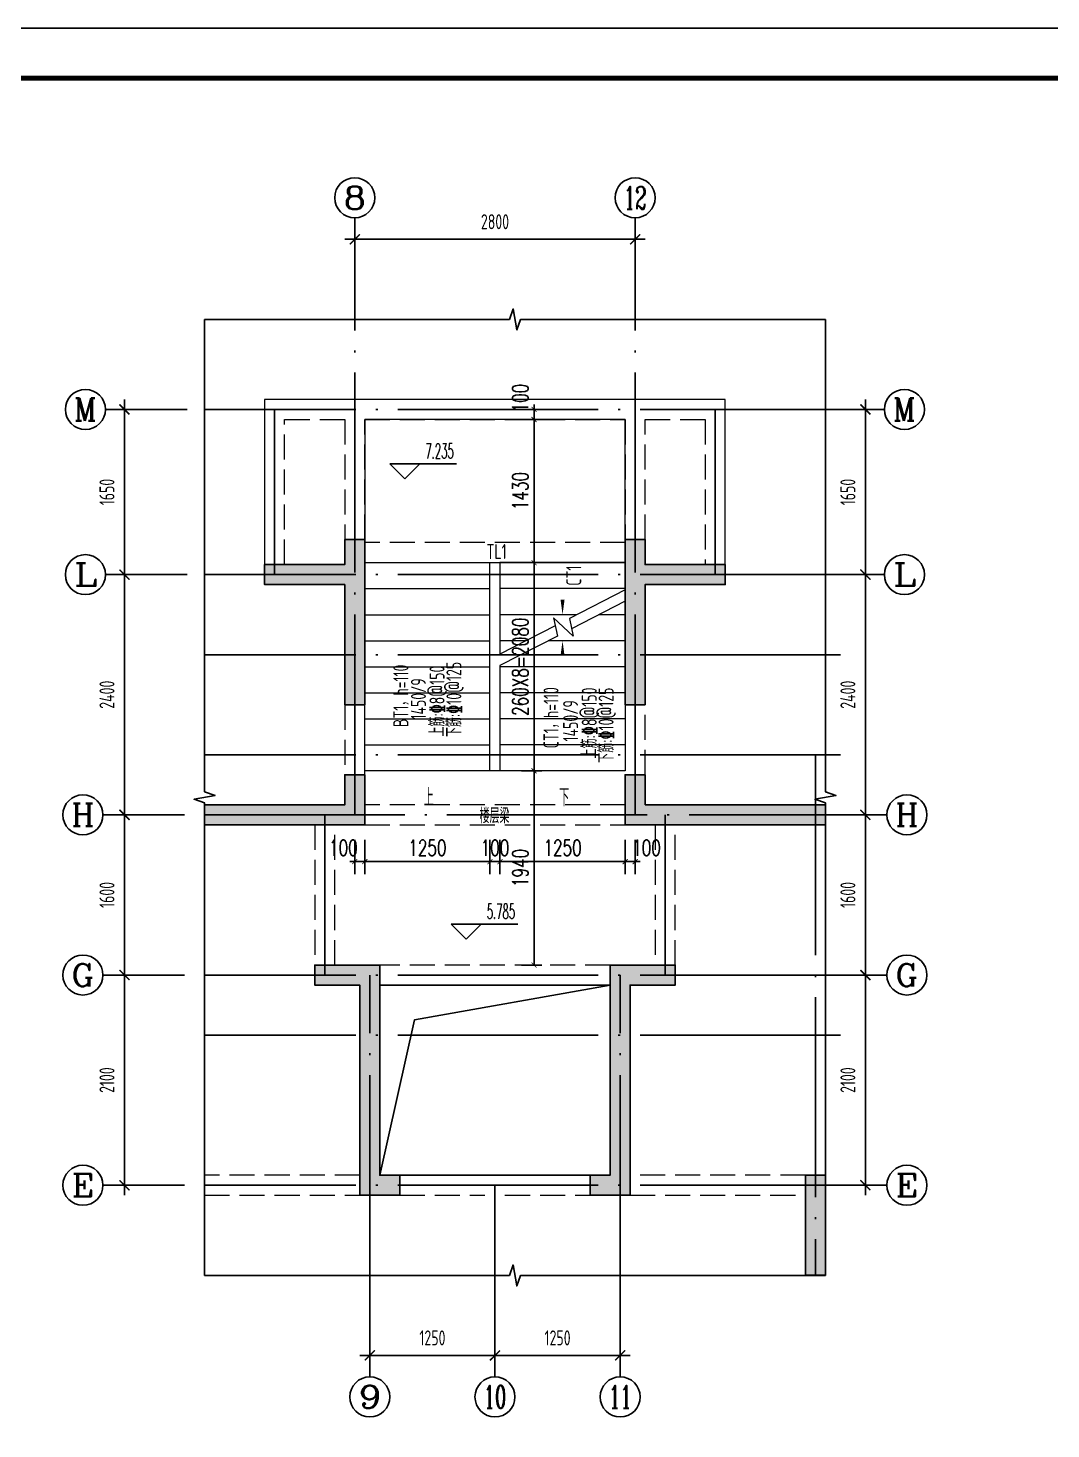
# Model space of a CAD drawing. Extents: x -461650 to 361314, y 245336 to 769729.
# Drawn here: x 234032 to 244247, y 719778 to 733773 of the extents above; entities that cross this region are included whole.
import ezdxf
from ezdxf.enums import TextEntityAlignment as Align

# ---------------------------------------------------------------- set-up
doc = ezdxf.new("R2010")
doc.units = 0
doc.header["$LTSCALE"] = 1000
doc.linetypes.add('DASH', pattern=[0.35, 0.25, -0.1])
doc.linetypes.add('DOTE', pattern=[2.42, 2, -0.2, 0.02, -0.2])
doc.layers.get('0').update_dxf_attribs({"linetype": 'CONTINUOUS'})
doc.layers.get('DEFPOINTS').update_dxf_attribs({"linetype": 'CONTINUOUS'})
for name, color, linetype in [('-TK', 7, 'CONTINUOUS'), ('A-AXIS_TEXT', 7, 'CONTINUOUS'), ('A-DOTE', 10, 'DOTE'), ('AXIS', 3, 'CONTINUOUS'), ('DIM_ELEV', 3, 'CONTINUOUS'), ('DIM_SYMB', 3, 'CONTINUOUS'), ('PUB_TEXT', 2, 'CONTINUOUS'), ('S-D洞口', 4, 'CONTINUOUS'), ('S-L主梁线', 4, 'DASH'), ('S-Q墙填充', 252, 'CONTINUOUS'), ('S-Q墙实线', 6, 'CONTINUOUS'), ('S-Y一般标注', 3, 'CONTINUOUS'), ('TEXT', 2, 'CONTINUOUS'), ('尺寸标注', 86, 'CONTINUOUS')]:
    doc.layers.add(name, color=color, linetype=linetype)
doc.layers.add('AXIS_TEXT', color=7, linetype='CONTINUOUS', lineweight=20)
doc.layers.add('STAIR', color=2, linetype='CONTINUOUS', lineweight=18)
doc.styles.add('_TCH_AXIS', font='COMPLEX', dxfattribs={"bigfont": 'GBCBIG'})
doc.styles.add('_TCH_DIM', font='SIMPLEX.shx', dxfattribs={"width": 0.7, "bigfont": 'GBCBIG.shx'})
doc.styles.add('_TCH_DIM_T3', font='SIMPLEX', dxfattribs={"width": 0.705882, "bigfont": 'GBCBIG'})
doc.styles.add('COMPLEX', font='COMPLEX')
doc.styles.add('TSSD_DIMENSION', font='Tssdeng.shx', dxfattribs={"width": 0.7, "bigfont": 'tssdchn.shx'})
doc.styles.add('TSSD_REIN', font='tssdeng.shx', dxfattribs={"width": 0.7, "height": 300, "bigfont": 'tssdchn.shx'})
doc.dimstyles.new('_TCH_ARCH&&50', dxfattribs={"dimtxt": 157.5, "dimasz": 50, "dimexe": 125, "dimexo": 150, "dimgap": 58.75, "dimtad": 1, "dimdec": 0, "dimzin": 0, "dimdsep": 46, "dimtxsty": '_TCH_DIM_T3', "dimblk": 'ARCHTICK', "dimcen": 0.09, "dimclrt": 7, "dimazin": 0, "dimtfac": 1, "dimtdec": 0, "dimtix": 1, "dimtmove": 2, "dimatfit": 3, "dimldrblk": 'ARCHTICK', "dimfxl": 0, "dimtolj": 1, "dimtzin": 0, "dimarcsym": 0})
doc.dimstyles.new('TSSD_100_100$0', dxfattribs={"dimtxt": 300, "dimasz": 80, "dimexe": 100, "dimexo": 250, "dimgap": 100, "dimtad": 1, "dimdec": 0, "dimzin": 0, "dimdsep": 46, "dimtxsty": 'TSSD_DIMENSION', "dimblk": 'ARCHTICK', "dimcen": 0, "dimdle": 100, "dimclrd": 3, "dimclre": 3, "dimclrt": 7, "dimadec": 0, "dimazin": 0, "dimtfac": 1, "dimtdec": 0, "dimtix": 1, "dimtmove": 2, "dimatfit": 3, "dimldrblk": 'ARCHTICK', "dimfxl": 0, "dimtolj": 1, "dimtzin": 0, "dimarcsym": 0})

# ---------------------------------------------------------------- blocks, each defined once
blk = doc.blocks.new('_ArchTick')
at = {"color": 0, "linetype": 'ByBlock', "const_width": 0.15}
blk.add_lwpolyline([(-0.5, -0.5), (0.5, 0.5)], dxfattribs=at)
blk = doc.blocks.new('*D1382')
at = {"layer": 'DEFPOINTS', "color": 0}
for p in [(239995, 725812), (240095, 725812), (240095, 725445)]:
    blk.add_point(p, dxfattribs=at)
at = {"layer": '尺寸标注', "color": 0, "lineweight": -2}
for p, q in [((239995, 725662), (239995, 725320)), ((240095, 725662), (240095, 725320)), ((239995, 725445), (239945, 725445)), ((239995, 725445), (240095, 725445)), ((240095, 725445), (240145, 725445))]:
    blk.add_line(p, q, dxfattribs=at)
at = {"layer": '尺寸标注', "color": 0, "lineweight": -2, "xscale": 50, "yscale": 50, "zscale": 50}
blk.add_blockref('_ArchTick', (239995, 725445), dxfattribs=at)
at = {"layer": '尺寸标注', "color": 0, "lineweight": -2, "xscale": 50, "yscale": 50, "zscale": 50, "rotation": 180}
blk.add_blockref('_ArchTick', (240095, 725445), dxfattribs=at)
at = {"layer": '尺寸标注', "color": 7, "insert": (240208, 725583), "char_height": 157.5, "attachment_point": 5, "style": '_TCH_DIM_T3'}
blk.add_mtext('\\A1;100', dxfattribs=at)
blk = doc.blocks.new('*D1383')
at = {"layer": 'DEFPOINTS', "color": 0}
for p in [(238745, 725812), (239995, 725812), (239995, 725445)]:
    blk.add_point(p, dxfattribs=at)
at = {"layer": '尺寸标注', "color": 0, "lineweight": -2}
for p, q in [((238745, 725662), (238745, 725320)), ((239995, 725662), (239995, 725320)), ((238745, 725445), (239995, 725445))]:
    blk.add_line(p, q, dxfattribs=at)
at = {"layer": '尺寸标注', "color": 0, "lineweight": -2, "xscale": 50, "yscale": 50, "zscale": 50, "rotation": 180}
blk.add_blockref('_ArchTick', (238745, 725445), dxfattribs=at)
at = {"layer": '尺寸标注', "color": 0, "lineweight": -2, "xscale": 50, "yscale": 50, "zscale": 50}
blk.add_blockref('_ArchTick', (239995, 725445), dxfattribs=at)
at = {"layer": '尺寸标注', "color": 7, "insert": (239370, 725583), "char_height": 157.5, "attachment_point": 5, "style": '_TCH_DIM_T3'}
blk.add_mtext('\\A1;1250', dxfattribs=at)
blk = doc.blocks.new('*D1384')
at = {"layer": 'DEFPOINTS', "color": 0}
for p in [(238645, 725812), (238745, 725812), (238745, 725445)]:
    blk.add_point(p, dxfattribs=at)
at = {"layer": '尺寸标注', "color": 0, "lineweight": -2}
for p, q in [((238645, 725662), (238645, 725320)), ((238745, 725662), (238745, 725320)), ((238645, 725445), (238595, 725445)), ((238645, 725445), (238745, 725445)), ((238745, 725445), (238795, 725445))]:
    blk.add_line(p, q, dxfattribs=at)
at = {"layer": '尺寸标注', "color": 0, "lineweight": -2, "xscale": 50, "yscale": 50, "zscale": 50}
blk.add_blockref('_ArchTick', (238645, 725445), dxfattribs=at)
at = {"layer": '尺寸标注', "color": 0, "lineweight": -2, "xscale": 50, "yscale": 50, "zscale": 50, "rotation": 180}
blk.add_blockref('_ArchTick', (238745, 725445), dxfattribs=at)
at = {"layer": '尺寸标注', "color": 7, "insert": (238695, 725583), "char_height": 157.5, "attachment_point": 5, "style": '_TCH_DIM_T3'}
blk.add_mtext('\\A1;100', dxfattribs=at)
blk = doc.blocks.new('*D1385')
at = {"layer": 'DEFPOINTS', "color": 0}
for p in [(237395, 725812), (238645, 725812), (238645, 725445)]:
    blk.add_point(p, dxfattribs=at)
at = {"layer": '尺寸标注', "color": 0, "lineweight": -2}
for p, q in [((237395, 725662), (237395, 725320)), ((238645, 725662), (238645, 725320)), ((237395, 725445), (238645, 725445))]:
    blk.add_line(p, q, dxfattribs=at)
at = {"layer": '尺寸标注', "color": 0, "lineweight": -2, "xscale": 50, "yscale": 50, "zscale": 50, "rotation": 180}
blk.add_blockref('_ArchTick', (237395, 725445), dxfattribs=at)
at = {"layer": '尺寸标注', "color": 0, "lineweight": -2, "xscale": 50, "yscale": 50, "zscale": 50}
blk.add_blockref('_ArchTick', (238645, 725445), dxfattribs=at)
at = {"layer": '尺寸标注', "color": 7, "insert": (238020, 725583), "char_height": 157.5, "attachment_point": 5, "style": '_TCH_DIM_T3'}
blk.add_mtext('\\A1;1250', dxfattribs=at)
blk = doc.blocks.new('*D1386')
at = {"layer": 'DEFPOINTS', "color": 0}
for p in [(237295, 725812), (237395, 725812), (237395, 725445)]:
    blk.add_point(p, dxfattribs=at)
at = {"layer": '尺寸标注', "color": 0, "lineweight": -2}
for p, q in [((237295, 725662), (237295, 725320)), ((237395, 725662), (237395, 725320)), ((237295, 725445), (237245, 725445)), ((237295, 725445), (237395, 725445)), ((237395, 725445), (237445, 725445))]:
    blk.add_line(p, q, dxfattribs=at)
at = {"layer": '尺寸标注', "color": 0, "lineweight": -2, "xscale": 50, "yscale": 50, "zscale": 50}
blk.add_blockref('_ArchTick', (237295, 725445), dxfattribs=at)
at = {"layer": '尺寸标注', "color": 0, "lineweight": -2, "xscale": 50, "yscale": 50, "zscale": 50, "rotation": 180}
blk.add_blockref('_ArchTick', (237395, 725445), dxfattribs=at)
at = {"layer": '尺寸标注', "color": 7, "insert": (237181, 725583), "char_height": 157.5, "attachment_point": 5, "style": '_TCH_DIM_T3'}
blk.add_mtext('\\A1;100', dxfattribs=at)
blk = doc.blocks.new('*D1387')
at = {"layer": 'DEFPOINTS', "color": 0}
for p in [(239085, 729962), (239314, 729962), (239314, 729862)]:
    blk.add_point(p, dxfattribs=at)
at = {"layer": '尺寸标注', "color": 0, "lineweight": -2}
for p, q in [((239085, 729962), (239085, 730012)), ((239164, 729962), (238960, 729962)), ((239164, 729862), (238960, 729862)), ((239085, 729862), (239085, 729962)), ((239085, 729862), (239085, 729812))]:
    blk.add_line(p, q, dxfattribs=at)
at = {"layer": '尺寸标注', "color": 0, "lineweight": -2, "xscale": 50, "yscale": 50, "zscale": 50}
for p, rotation in [((239085, 729962), 270), ((239085, 729862), 90)]:
    blk.add_blockref('_ArchTick', p, dxfattribs=dict(at, rotation=rotation))
at = {"layer": '尺寸标注', "color": 7, "insert": (238948, 730076), "char_height": 157.5, "attachment_point": 5, "rotation": 90, "style": '_TCH_DIM_T3'}
blk.add_mtext('\\A1;100', dxfattribs=at)
blk = doc.blocks.new('*D1388')
at = {"layer": 'DEFPOINTS', "color": 0}
for p in [(239085, 729862), (239314, 729862), (239314, 728432)]:
    blk.add_point(p, dxfattribs=at)
at = {"layer": '尺寸标注', "color": 0, "lineweight": -2}
for p, q in [((239164, 729862), (238960, 729862)), ((239085, 728432), (239085, 729862)), ((239164, 728432), (238960, 728432))]:
    blk.add_line(p, q, dxfattribs=at)
at = {"layer": '尺寸标注', "color": 0, "lineweight": -2, "xscale": 50, "yscale": 50, "zscale": 50}
for p, rotation in [((239085, 729862), 90), ((239085, 728432), 270)]:
    blk.add_blockref('_ArchTick', p, dxfattribs=dict(at, rotation=rotation))
at = {"layer": '尺寸标注', "color": 7, "insert": (238948, 729147), "char_height": 157.5, "attachment_point": 5, "rotation": 90, "style": '_TCH_DIM_T3'}
blk.add_mtext('\\A1;1430', dxfattribs=at)
blk = doc.blocks.new('*D1389')
at = {"layer": 'DEFPOINTS', "color": 0}
for p in [(239085, 728432), (239314, 728432), (239314, 726352)]:
    blk.add_point(p, dxfattribs=at)
at = {"layer": '尺寸标注', "color": 0, "lineweight": -2}
for p, q in [((239164, 728432), (238960, 728432)), ((239085, 726352), (239085, 728432)), ((239164, 726352), (238960, 726352))]:
    blk.add_line(p, q, dxfattribs=at)
at = {"layer": '尺寸标注', "color": 0, "lineweight": -2, "xscale": 50, "yscale": 50, "zscale": 50}
for p, rotation in [((239085, 728432), 90), ((239085, 726352), 270)]:
    blk.add_blockref('_ArchTick', p, dxfattribs=dict(at, rotation=rotation))
at = {"layer": '尺寸标注', "color": 7, "insert": (238948, 727392), "char_height": 157.5, "attachment_point": 5, "rotation": 90, "style": '_TCH_DIM_T3'}
blk.add_mtext('\\A1;260X8=2080', dxfattribs=at)
blk = doc.blocks.new('*D1390')
at = {"layer": 'DEFPOINTS', "color": 0}
for p in [(239085, 726352), (239314, 726352), (239314, 724412)]:
    blk.add_point(p, dxfattribs=at)
at = {"layer": '尺寸标注', "color": 0, "lineweight": -2}
for p, q in [((239164, 726352), (238960, 726352)), ((239085, 724412), (239085, 726352)), ((239164, 724412), (238960, 724412))]:
    blk.add_line(p, q, dxfattribs=at)
at = {"layer": '尺寸标注', "color": 0, "lineweight": -2, "xscale": 50, "yscale": 50, "zscale": 50}
for p, rotation in [((239085, 726352), 90), ((239085, 724412), 270)]:
    blk.add_blockref('_ArchTick', p, dxfattribs=dict(at, rotation=rotation))
at = {"layer": '尺寸标注', "color": 7, "insert": (238948, 725382), "char_height": 157.5, "attachment_point": 5, "rotation": 90, "style": '_TCH_DIM_T3'}
blk.add_mtext('\\A1;1940', dxfattribs=at)
blk = doc.blocks.new('20210810.16290393')
at = {"layer": 'STAIR'}
for p, q in [((2600, 3510), (0, 3510)), ((0, 3510), (0, 2080)), ((2600, 2080), (2600, 3510)), ((0, 0), (0, 2080)), ((0, 2080), (1250, 2080)), ((0, 2080), (2600, 2080)), ((1250, 0), (1250, 2080)), ((1250, 0), (1250, 2080)), ((2600, 2080), (1350, 2080)), ((1350, 2080), (1350, 1165)), ((1350, 2080), (1350, 1165)), ((2600, 2080), (2600, 1807)), ((0, 1820), (1250, 1820)), ((2600, 1820), (1350, 1820)), ((2600, 1807), (2044, 1522)), ((2600, 1695), (2066, 1420)), ((2600, 1695), (2600, 0)), ((0, 1560), (1250, 1560)), ((2119, 1560), (1350, 1560)), ((2600, 1560), (2338, 1560)), ((1902, 1449), (1350, 1165)), ((2082, 1347), (1884, 1530)), ((1884, 1530), (1924, 1347)), ((2044, 1522), (2082, 1347)), ((0, 1300), (1250, 1300)), ((1924, 1347), (1350, 1053)), ((1612, 1300), (1350, 1300)), ((2600, 1300), (1831, 1300)), ((0, 1040), (1250, 1040)), ((1350, 1053), (1350, 0)), ((1350, 1053), (1350, 0)), ((2600, 1040), (1350, 1040)), ((0, 780), (1250, 780)), ((2600, 780), (1350, 780)), ((0, 520), (1250, 520)), ((2600, 520), (1350, 520)), ((0, 260), (1250, 260)), ((2600, 260), (1350, 260)), ((2600, 0), (0, 0))]:
    blk.add_line(p, q, dxfattribs=at)
blk = doc.blocks.new('A1')
blk.add_lwpolyline([(0, 59400), (0, 0), (84100, 0), (84100, 59400)], close=True)
at = {"const_width": 100}
blk.add_lwpolyline([(2500, 58400), (2500, 1000), (83100, 1000), (83100, 58400)], close=True, dxfattribs=at)
blk = doc.blocks.new('*D410')
at = {"layer": 'DEFPOINTS', "color": 0}
for p in [(547252, 151814), (544452, 151014), (547252, 151014)]:
    blk.add_point(p, dxfattribs=at)
at = {"layer": 'S-Y一般标注', "color": 0, "lineweight": -2}
for p, q in [((544452, 151264), (544452, 151914)), ((547252, 151264), (547252, 151914)), ((544352, 151814), (547352, 151814))]:
    blk.add_line(p, q, dxfattribs=at)
at = {"layer": 'S-Y一般标注', "color": 0, "lineweight": -2, "xscale": 100, "yscale": 100, "zscale": 100, "rotation": 180}
blk.add_blockref('_ArchTick', (544452, 151814), dxfattribs=at)
at = {"layer": 'S-Y一般标注', "color": 0, "lineweight": -2, "xscale": 100, "yscale": 100, "zscale": 100}
blk.add_blockref('_ArchTick', (547252, 151814), dxfattribs=at)
at = {"layer": 'S-Y一般标注', "color": 7, "insert": (545852, 151989), "char_height": 150, "attachment_point": 5, "style": 'TSSD_DIMENSION'}
blk.add_mtext('\\A1;2800', dxfattribs=at)
blk = doc.blocks.new('ArchTick')
at = {"color": 0, "linetype": 'ByBlock', "lineweight": -2, "const_width": 0.075}
blk.add_lwpolyline([(-0.25, -0.25), (0.25, 0.25)], dxfattribs=at)
blk = doc.blocks.new('*D411')
at = {"layer": 'DEFPOINTS', "color": 0}
for p in [(542152, 144464), (542952, 144464), (542952, 142364)]:
    blk.add_point(p, dxfattribs=at)
at = {"layer": 'S-Y一般标注', "color": 0, "lineweight": -2}
for p, q in [((542702, 144464), (542052, 144464)), ((542152, 142264), (542152, 144564)), ((542702, 142364), (542052, 142364))]:
    blk.add_line(p, q, dxfattribs=at)
at = {"layer": 'S-Y一般标注', "color": 0, "lineweight": -2, "xscale": 100, "yscale": 100, "zscale": 100}
for p, rotation in [((542152, 144464), 90), ((542152, 142364), 270)]:
    blk.add_blockref('_ArchTick', p, dxfattribs=dict(at, rotation=rotation))
at = {"layer": 'S-Y一般标注', "color": 7, "insert": (541977, 143414), "char_height": 150, "attachment_point": 5, "rotation": 90, "style": 'TSSD_DIMENSION'}
blk.add_mtext('\\A1;2100', dxfattribs=at)
blk = doc.blocks.new('*D412')
at = {"layer": 'DEFPOINTS', "color": 0}
for p in [(542152, 146064), (542952, 146064), (542952, 144464)]:
    blk.add_point(p, dxfattribs=at)
at = {"layer": 'S-Y一般标注', "color": 0, "lineweight": -2}
for p, q in [((542152, 144364), (542152, 146164)), ((542702, 146064), (542052, 146064)), ((542702, 144464), (542052, 144464))]:
    blk.add_line(p, q, dxfattribs=at)
at = {"layer": 'S-Y一般标注', "color": 0, "lineweight": -2, "xscale": 100, "yscale": 100, "zscale": 100}
for p, rotation in [((542152, 146064), 90), ((542152, 144464), 270)]:
    blk.add_blockref('_ArchTick', p, dxfattribs=dict(at, rotation=rotation))
at = {"layer": 'S-Y一般标注', "color": 7, "insert": (541977, 145264), "char_height": 150, "attachment_point": 5, "rotation": 90, "style": 'TSSD_DIMENSION'}
blk.add_mtext('\\A1;1600', dxfattribs=at)
blk = doc.blocks.new('*D413')
at = {"layer": 'DEFPOINTS', "color": 0}
for p in [(542152, 148464), (542952, 148464), (542952, 146064)]:
    blk.add_point(p, dxfattribs=at)
at = {"layer": 'S-Y一般标注', "color": 0, "lineweight": -2}
for p, q in [((542152, 145964), (542152, 148564)), ((542702, 148464), (542052, 148464)), ((542702, 146064), (542052, 146064))]:
    blk.add_line(p, q, dxfattribs=at)
at = {"layer": 'S-Y一般标注', "color": 0, "lineweight": -2, "xscale": 100, "yscale": 100, "zscale": 100}
for p, rotation in [((542152, 148464), 90), ((542152, 146064), 270)]:
    blk.add_blockref('_ArchTick', p, dxfattribs=dict(at, rotation=rotation))
at = {"layer": 'S-Y一般标注', "color": 7, "insert": (541977, 147264), "char_height": 150, "attachment_point": 5, "rotation": 90, "style": 'TSSD_DIMENSION'}
blk.add_mtext('\\A1;2400', dxfattribs=at)
blk = doc.blocks.new('*D414')
at = {"layer": 'DEFPOINTS', "color": 0}
for p in [(544602, 141464), (545852, 141464), (545852, 140664)]:
    blk.add_point(p, dxfattribs=at)
at = {"layer": 'S-Y一般标注', "color": 0, "lineweight": -2}
for p, q in [((544602, 141214), (544602, 140564)), ((545852, 141214), (545852, 140564)), ((544502, 140664), (545952, 140664))]:
    blk.add_line(p, q, dxfattribs=at)
at = {"layer": 'S-Y一般标注', "color": 0, "lineweight": -2, "xscale": 100, "yscale": 100, "zscale": 100, "rotation": 180}
blk.add_blockref('_ArchTick', (544602, 140664), dxfattribs=at)
at = {"layer": 'S-Y一般标注', "color": 0, "lineweight": -2, "xscale": 100, "yscale": 100, "zscale": 100}
blk.add_blockref('_ArchTick', (545852, 140664), dxfattribs=at)
at = {"layer": 'S-Y一般标注', "color": 7, "insert": (545227, 140839), "char_height": 150, "attachment_point": 5, "style": 'TSSD_DIMENSION'}
blk.add_mtext('\\A1;1250', dxfattribs=at)
blk = doc.blocks.new('*D415')
at = {"layer": 'DEFPOINTS', "color": 0}
for p in [(542152, 150114), (542952, 150114), (542952, 148464)]:
    blk.add_point(p, dxfattribs=at)
at = {"layer": 'S-Y一般标注', "color": 0, "lineweight": -2}
for p, q in [((542152, 148364), (542152, 150214)), ((542702, 150114), (542052, 150114)), ((542702, 148464), (542052, 148464))]:
    blk.add_line(p, q, dxfattribs=at)
at = {"layer": 'S-Y一般标注', "color": 0, "lineweight": -2, "xscale": 100, "yscale": 100, "zscale": 100}
for p, rotation in [((542152, 150114), 90), ((542152, 148464), 270)]:
    blk.add_blockref('_ArchTick', p, dxfattribs=dict(at, rotation=rotation))
at = {"layer": 'S-Y一般标注', "color": 7, "insert": (541977, 149289), "char_height": 150, "attachment_point": 5, "rotation": 90, "style": 'TSSD_DIMENSION'}
blk.add_mtext('\\A1;1650', dxfattribs=at)
blk = doc.blocks.new('*D416')
at = {"layer": 'DEFPOINTS', "color": 0}
for p in [(545852, 141464), (547102, 141464), (547102, 140664)]:
    blk.add_point(p, dxfattribs=at)
at = {"layer": 'S-Y一般标注', "color": 0, "lineweight": -2}
for p, q in [((545852, 141214), (545852, 140564)), ((547102, 141214), (547102, 140564)), ((545752, 140664), (547202, 140664))]:
    blk.add_line(p, q, dxfattribs=at)
at = {"layer": 'S-Y一般标注', "color": 0, "lineweight": -2, "xscale": 100, "yscale": 100, "zscale": 100, "rotation": 180}
blk.add_blockref('_ArchTick', (545852, 140664), dxfattribs=at)
at = {"layer": 'S-Y一般标注', "color": 0, "lineweight": -2, "xscale": 100, "yscale": 100, "zscale": 100}
blk.add_blockref('_ArchTick', (547102, 140664), dxfattribs=at)
at = {"layer": 'S-Y一般标注', "color": 7, "insert": (546477, 140839), "char_height": 150, "attachment_point": 5, "style": 'TSSD_DIMENSION'}
blk.add_mtext('\\A1;1250', dxfattribs=at)
blk = doc.blocks.new('_AXISO')
blk.add_circle((0, 0), 0.5)
at = {"layer": 'A-AXIS_TEXT', "style": 'COMPLEX', "width": 1.041667}
blk.add_attdef('A', text='', height=0.56, dxfattribs=at).set_placement((-0.25, -0.28), (0.25, -0.28), align=Align.FIT)
blk = doc.blocks.new('*D418')
at = {"layer": 'DEFPOINTS', "color": 0}
for p in [(548751, 144464), (549551, 144464), (548751, 142364)]:
    blk.add_point(p, dxfattribs=at)
at = {"layer": 'S-Y一般标注', "color": 0, "lineweight": -2}
for p, q in [((549001, 144464), (549651, 144464)), ((549551, 142264), (549551, 144564)), ((549001, 142364), (549651, 142364))]:
    blk.add_line(p, q, dxfattribs=at)
at = {"layer": 'S-Y一般标注', "color": 0, "lineweight": -2, "xscale": 100, "yscale": 100, "zscale": 100}
for p, rotation in [((549551, 144464), 90), ((549551, 142364), 270)]:
    blk.add_blockref('_ArchTick', p, dxfattribs=dict(at, rotation=rotation))
at = {"layer": 'S-Y一般标注', "color": 7, "insert": (549376, 143414), "char_height": 150, "attachment_point": 5, "rotation": 90, "style": 'TSSD_DIMENSION'}
blk.add_mtext('\\A1;2100', dxfattribs=at)
blk = doc.blocks.new('*D419')
at = {"layer": 'DEFPOINTS', "color": 0}
for p in [(548751, 146064), (549551, 146064), (548751, 144464)]:
    blk.add_point(p, dxfattribs=at)
at = {"layer": 'S-Y一般标注', "color": 0, "lineweight": -2}
for p, q in [((549551, 144364), (549551, 146164)), ((549001, 146064), (549651, 146064)), ((549001, 144464), (549651, 144464))]:
    blk.add_line(p, q, dxfattribs=at)
at = {"layer": 'S-Y一般标注', "color": 0, "lineweight": -2, "xscale": 100, "yscale": 100, "zscale": 100}
for p, rotation in [((549551, 146064), 90), ((549551, 144464), 270)]:
    blk.add_blockref('_ArchTick', p, dxfattribs=dict(at, rotation=rotation))
at = {"layer": 'S-Y一般标注', "color": 7, "insert": (549376, 145264), "char_height": 150, "attachment_point": 5, "rotation": 90, "style": 'TSSD_DIMENSION'}
blk.add_mtext('\\A1;1600', dxfattribs=at)
blk = doc.blocks.new('*D420')
at = {"layer": 'DEFPOINTS', "color": 0}
for p in [(548751, 148464), (549551, 148464), (548751, 146064)]:
    blk.add_point(p, dxfattribs=at)
at = {"layer": 'S-Y一般标注', "color": 0, "lineweight": -2}
for p, q in [((549551, 145964), (549551, 148564)), ((549001, 148464), (549651, 148464)), ((549001, 146064), (549651, 146064))]:
    blk.add_line(p, q, dxfattribs=at)
at = {"layer": 'S-Y一般标注', "color": 0, "lineweight": -2, "xscale": 100, "yscale": 100, "zscale": 100}
for p, rotation in [((549551, 148464), 90), ((549551, 146064), 270)]:
    blk.add_blockref('_ArchTick', p, dxfattribs=dict(at, rotation=rotation))
at = {"layer": 'S-Y一般标注', "color": 7, "insert": (549376, 147264), "char_height": 150, "attachment_point": 5, "rotation": 90, "style": 'TSSD_DIMENSION'}
blk.add_mtext('\\A1;2400', dxfattribs=at)
blk = doc.blocks.new('*D417')
at = {"layer": 'DEFPOINTS', "color": 0}
for p in [(548751, 150114), (549551, 150114), (548751, 148464)]:
    blk.add_point(p, dxfattribs=at)
at = {"layer": 'S-Y一般标注', "color": 0, "lineweight": -2}
for p, q in [((549551, 148364), (549551, 150214)), ((549001, 150114), (549651, 150114)), ((549001, 148464), (549651, 148464))]:
    blk.add_line(p, q, dxfattribs=at)
at = {"layer": 'S-Y一般标注', "color": 0, "lineweight": -2, "xscale": 100, "yscale": 100, "zscale": 100}
for p, rotation in [((549551, 150114), 90), ((549551, 148464), 270)]:
    blk.add_blockref('_ArchTick', p, dxfattribs=dict(at, rotation=rotation))
at = {"layer": 'S-Y一般标注', "color": 7, "insert": (549376, 149289), "char_height": 150, "attachment_point": 5, "rotation": 90, "style": 'TSSD_DIMENSION'}
blk.add_mtext('\\A1;1650', dxfattribs=at)
blk = doc.blocks.new('20210810.17493656')
at = {"layer": 'AXIS'}
for p, q in [((2914.6, 10964.4), (2914.6, 11979)), ((5714.6, 10964.4), (5714.6, 11979)), ((1239.6, 10064.4), (425, 10064.4)), ((7389, 10064.4), (8203.6, 10064.4)), ((1239.6, 8414.4), (425, 8414.4)), ((7389, 8414.4), (8203.6, 8414.4)), ((1214.6, 6014.6), (400, 6014.6)), ((7414, 6014.6), (8228.6, 6014.6)), ((1214.6, 4414.4), (400, 4414.4)), ((7414, 4414.4), (8228.6, 4414.4)), ((1214.6, 2314.4), (400, 2314.4)), ((7414, 2314.4), (8228.6, 2314.4)), ((3065.1, 1414.6), (3065.1, 400)), ((4314.6, 1414.6), (4314.6, 400)), ((5565.1, 1414.6), (5565.1, 400))]:
    blk.add_line(p, q, dxfattribs=at)
ref = blk.add_blockref('_AXISO', (2914.6, 12179), dxfattribs=dict(at, xscale=400, yscale=400, zscale=400))
ref.add_attrib('A', '8', dxfattribs={"layer": 'AXIS_TEXT', "height": 226.3, "style": '_TCH_AXIS', "width": 1.5}).set_placement((2801.5, 12065.8), (3027.8, 12065.8), align=Align.FIT)
ref = blk.add_blockref('_AXISO', (5714.6, 12179), dxfattribs=dict(at, xscale=400, yscale=400, zscale=400))
ref.add_attrib('A', '12', dxfattribs={"layer": 'AXIS_TEXT', "height": 226.27, "style": '_TCH_AXIS', "width": 0.724138}).set_placement((5601.5, 12065.8), (5827.8, 12065.8), align=Align.FIT)
ref = blk.add_blockref('_AXISO', (225, 10064.4), dxfattribs=dict(at, xscale=400, yscale=400, zscale=400))
ref.add_attrib('A', 'M', dxfattribs={"layer": 'AXIS_TEXT', "height": 226.3, "style": '_TCH_AXIS'}).set_placement((111.9, 9951.2), (338.1, 9951.2), align=Align.FIT)
ref = blk.add_blockref('_AXISO', (8403.6, 10064.4), dxfattribs=dict(at, xscale=-400, yscale=400, zscale=400))
ref.add_attrib('A', 'M', dxfattribs={"layer": 'AXIS_TEXT', "height": 226.3, "style": '_TCH_AXIS'}).set_placement((8290.4, 9951.2), (8516.7, 9951.2), align=Align.FIT)
ref = blk.add_blockref('_AXISO', (225, 8414.4), dxfattribs=dict(at, xscale=400, yscale=400, zscale=400))
ref.add_attrib('A', 'L', dxfattribs={"layer": 'AXIS_TEXT', "height": 226.3, "style": '_TCH_AXIS', "width": 1.4}).set_placement((111.9, 8301.2), (338.1, 8301.2), align=Align.FIT)
ref = blk.add_blockref('_AXISO', (8403.6, 8414.4), dxfattribs=dict(at, xscale=-400, yscale=400, zscale=400))
ref.add_attrib('A', 'L', dxfattribs={"layer": 'AXIS_TEXT', "height": 226.3, "style": '_TCH_AXIS', "width": 1.4}).set_placement((8290.4, 8301.2), (8516.7, 8301.2), align=Align.FIT)
ref = blk.add_blockref('_AXISO', (200, 6014.6), dxfattribs=dict(at, xscale=400, yscale=400, zscale=400))
ref.add_attrib('A', 'H', dxfattribs={"layer": 'AXIS_TEXT', "height": 226.3, "style": '_TCH_AXIS', "width": 1.05}).set_placement((86.9, 5901.5), (313.1, 5901.5), align=Align.FIT)
ref = blk.add_blockref('_AXISO', (8428.6, 6014.6), dxfattribs=dict(at, xscale=-400, yscale=400, zscale=400))
ref.add_attrib('A', 'H', dxfattribs={"layer": 'AXIS_TEXT', "height": 226.3, "style": '_TCH_AXIS', "width": 1.05}).set_placement((8315.4, 5901.5), (8541.7, 5901.5), align=Align.FIT)
ref = blk.add_blockref('_AXISO', (200, 4414.4), dxfattribs=dict(at, xscale=400, yscale=400, zscale=400))
ref.add_attrib('A', 'G', dxfattribs={"layer": 'AXIS_TEXT', "height": 226.3, "style": '_TCH_AXIS', "width": 1.166667}).set_placement((86.9, 4301.2), (313.1, 4301.2), align=Align.FIT)
ref = blk.add_blockref('_AXISO', (8428.6, 4414.4), dxfattribs=dict(at, xscale=-400, yscale=400, zscale=400))
ref.add_attrib('A', 'G', dxfattribs={"layer": 'AXIS_TEXT', "height": 226.3, "style": '_TCH_AXIS', "width": 1.166667}).set_placement((8315.4, 4301.2), (8541.7, 4301.2), align=Align.FIT)
ref = blk.add_blockref('_AXISO', (200, 2314.4), dxfattribs=dict(at, xscale=400, yscale=400, zscale=400))
ref.add_attrib('A', 'E', dxfattribs={"layer": 'AXIS_TEXT', "height": 226.3, "style": '_TCH_AXIS', "width": 1.3125}).set_placement((86.9, 2201.2), (313.1, 2201.2), align=Align.FIT)
ref = blk.add_blockref('_AXISO', (8428.6, 2314.4), dxfattribs=dict(at, xscale=-400, yscale=400, zscale=400))
ref.add_attrib('A', 'E', dxfattribs={"layer": 'AXIS_TEXT', "height": 226.3, "style": '_TCH_AXIS', "width": 1.3125}).set_placement((8315.4, 2201.2), (8541.7, 2201.2), align=Align.FIT)
ref = blk.add_blockref('_AXISO', (3065.1, 200), dxfattribs=dict(at, xscale=400, yscale=400, zscale=400))
ref.add_attrib('A', '9', dxfattribs={"layer": 'AXIS_TEXT', "height": 226.3, "style": '_TCH_AXIS', "width": 1.5}).set_placement((2952, 86.9), (3178.2, 86.9), align=Align.FIT)
ref = blk.add_blockref('_AXISO', (4314.6, 200), dxfattribs=dict(at, xscale=400, yscale=400, zscale=400))
ref.add_attrib('A', '10', dxfattribs={"layer": 'AXIS_TEXT', "height": 226.27, "style": '_TCH_AXIS', "width": 0.724138}).set_placement((4201.5, 86.9), (4427.8, 86.9), align=Align.FIT)
ref = blk.add_blockref('_AXISO', (5565.1, 200), dxfattribs=dict(at, xscale=400, yscale=400, zscale=400))
ref.add_attrib('A', '11', dxfattribs={"layer": 'AXIS_TEXT', "height": 226.27, "style": '_TCH_AXIS', "width": 0.875}).set_placement((5452, 86.9), (5678.2, 86.9), align=Align.FIT)
at = {"layer": 'S-Y一般标注'}
for base, p1, p2, picture, middle in [((5714.6, 11764.4), (2914.6, 10964.4), (5714.6, 10964.4), '*D410', (4314.6, 11939.4)), ((4314.6, 614.6), (3064.6, 1414.6), (4314.6, 1414.6), '*D414', (3689.6, 789.6)), ((5564.6, 614.6), (4314.6, 1414.6), (5564.6, 1414.6), '*D416', (4939.6, 789.6))]:
    dim = blk.add_linear_dim(base=base, p1=p1, p2=p2, dimstyle='TSSD_100_100$0', override={"dimtxt": 150, "dimtxsty": 'TSSD_DIMENSION', "dimldrblk": 'ArchTick'}, dxfattribs=at)
    dim.commit()
    dim.dimension.update_dxf_attribs({"geometry": picture, "text_midpoint": middle, "insert": (-541537, -140049.3)})
for base, p1, p2, picture, middle in [((614.6, 10064.4), (1414.6, 8414.4), (1414.6, 10064.4), '*D415', (439.6, 9239.4)), ((8014, 10064.4), (7214, 8414.4), (7214, 10064.4), '*D417', (7839, 9239.4)), ((614.6, 8414.4), (1414.6, 6014.6), (1414.6, 8414.4), '*D413', (439.6, 7214.5)), ((8014, 8414.4), (7214, 6014.6), (7214, 8414.4), '*D420', (7839, 7214.5)), ((614.6, 6014.6), (1414.6, 4414.4), (1414.6, 6014.6), '*D412', (439.6, 5214.5)), ((8014, 6014.6), (7214, 4414.4), (7214, 6014.6), '*D419', (7839, 5214.5)), ((614.6, 4414.4), (1414.6, 2314.4), (1414.6, 4414.4), '*D411', (439.6, 3364.4)), ((8014, 4414.4), (7214, 2314.4), (7214, 4414.4), '*D418', (7839, 3364.4))]:
    dim = blk.add_linear_dim(base=base, p1=p1, p2=p2, angle=90, dimstyle='TSSD_100_100$0', override={"dimtxt": 150, "dimtxsty": 'TSSD_DIMENSION', "dimldrblk": 'ArchTick'}, dxfattribs=at)
    dim.commit()
    dim.dimension.update_dxf_attribs({"geometry": picture, "text_midpoint": middle, "insert": (-541537, -140049.3)})

msp = doc.modelspace()

# ---------------------------------------------------------------- hatches: boundary and pattern name
at = {"layer": 'S-Q墙填充'}
h = msp.add_hatch(color=252, dxfattribs=at)
h.dxf.hatch_style = 1
h.paths.add_polyline_path([(237394.72, 728312.3), (237394.72, 728662.3), (237194.72, 728662.3), (237194.72, 728412.3), (236394.6, 728412.3), (236394.6, 728212.3), (237194.72, 728212.3), (237194.72, 727012.3), (237394.72, 727012.3)])
h = msp.add_hatch(color=252, dxfattribs=at)
h.dxf.hatch_style = 1
h.paths.add_polyline_path([(239994.72, 728312.3), (239994.72, 727012.3), (240194.72, 727012.3), (240194.72, 728212.3), (240994.33, 728212.3), (240994.33, 728412.3), (240194.72, 728412.3), (240194.72, 728662.3), (239994.72, 728662.3)])
h = msp.add_hatch(color=252, dxfattribs=at)
h.dxf.hatch_style = 1
h.paths.add_polyline_path([(237394.72, 725812.57), (237394.72, 726312.57), (237194.72, 726312.57), (237194.72, 726012.57), (236994.65, 726012.57), (235794.72, 726012.57), (235794.72, 725812.57), (236994.65, 725812.57)])
h = msp.add_hatch(color=252, dxfattribs=at)
h.dxf.hatch_style = 1
h.paths.add_polyline_path([(240194.72, 726012.57), (240194.72, 726312.57), (239994.72, 726312.57), (239994.72, 725812.57), (240394.6, 725812.57), (241994.72, 725812.57), (241994.72, 726012.57), (240394.6, 726012.57)])
h = msp.add_hatch(color=252, dxfattribs=at)
h.dxf.hatch_style = 1
h.paths.add_polyline_path([(237544.72, 724412.3), (236894.65, 724412.3), (236894.65, 724212.3), (237344.72, 724212.3), (237344.72, 722112.3), (237744.72, 722112.3), (237744.72, 722312.3), (237544.72, 722312.3)])
h = msp.add_hatch(color=252, dxfattribs=at)
h.dxf.hatch_style = 1
h.paths.add_polyline_path([(239844.72, 722312.3), (239644.72, 722312.3), (239644.72, 722112.3), (240044.72, 722112.3), (240044.72, 724212.3), (240494.6, 724212.3), (240494.6, 724412.3), (239844.72, 724412.3)])
h = msp.add_hatch(color=252, dxfattribs=at)
h.dxf.hatch_style = 1
h.paths.add_polyline_path([(241994.72, 721312.57), (241994.71, 722312.3), (241794.71, 722312.3), (241794.72, 721312.57)])

# ---------------------------------------------------------------- linework, layer by layer
at = {"layer": 'A-DOTE'}
for p, q in [((237294.72, 725912.57), (237294.72, 730862.31)), ((240094.72, 725912.57), (240094.72, 730862.31)), ((242144.73, 729962.3), (235794.72, 729962.3)), ((236494.72, 728312.3), (236494.72, 729962.3)), ((240894.72, 728312.3), (240894.72, 729962.3)), ((242144.73, 728312.3), (235794.72, 728312.3)), ((242144.73, 727512.3), (235794.72, 727512.3)), ((242144.73, 726512.3), (235794.72, 726512.3)), ((241894.5, 726512.3), (241894.72, 721312.57)), ((235794.72, 725912.57), (242144.73, 725912.57)), ((236994.72, 724312.3), (236994.72, 725912.3)), ((240394.72, 724312.3), (240394.72, 725912.3)), ((242144.73, 724312.3), (235794.72, 724312.3)), ((237444.72, 721312.56), (237444.72, 724312.3)), ((239944.72, 721312.58), (239944.72, 724312.3)), ((242144.73, 723712.3), (235794.72, 723712.3)), ((242144.73, 722212.3), (235794.72, 722212.3)), ((238694.72, 722212.3), (238694.72, 721312.57))]:
    msp.add_line(p, q, dxfattribs=at)
at = {"layer": 'DIM_ELEV', "color": 6}
for p, q in [((237794.33, 729270.17), (237644.33, 729420.17)), ((237644.33, 729420.17), (238309.25, 729420.17)), ((237794.33, 729270.17), (237944.33, 729420.17)), ((238406.95, 724671.26), (238256.95, 724821.26)), ((238256.95, 724821.26), (238921.87, 724821.26)), ((238406.95, 724671.26), (238256.95, 724821.26)), ((238256.95, 724821.26), (238921.87, 724821.26)), ((238406.95, 724671.26), (238556.95, 724821.26)), ((238406.95, 724671.26), (238556.95, 724821.26))]:
    msp.add_line(p, q, dxfattribs=at)
at = {"layer": 'DIM_SYMB'}
for points in [[(235794.72, 721312.31), (235794.72, 726031.06), (235689.72, 726069.27), (235899.72, 726106.3), (235794.72, 726143.56), (235794.72, 730862.31)], [(235794.72, 730862.31), (238838.47, 730862.31), (238876.68, 730967.31), (238913.71, 730757.31), (238950.97, 730862.31), (241994.72, 730862.31)], [(241994.72, 730862.31), (241994.72, 726143.56), (242099.72, 726105.34), (241889.72, 726068.31), (241994.72, 726031.06), (241994.72, 721312.31)], [(241994.72, 721312.31), (238950.97, 721312.31), (238912.75, 721207.31), (238875.72, 721417.31), (238838.47, 721312.31), (235794.72, 721312.31)]]:
    msp.add_lwpolyline(points, dxfattribs=at)
for points in [[(238019.72, 726222.3, 0, 0, 0), (238019.72, 729147.3, 0, 0, 0), (239369.72, 729147.3, 0, 0, 0), (239369.72, 727912.3, 0, 40, 0), (239369.72, 728062.3, 0, 0, 0)], [(239369.72, 726222.3, 0, 0, 0), (239369.72, 727652.3, 0, 40, 0), (239369.72, 727502.3, 0, 0, 0)]]:
    msp.add_lwpolyline(points, format="xyseb", dxfattribs=at)
at = {"layer": 'S-D洞口', "color": 5}
msp.add_lwpolyline([(237544.72, 722312.3), (239844.72, 722312.3), (239844.72, 724212.3), (237544.72, 724212.3), (237544.72, 722312.3), (237891.55, 723865.48), (239844.72, 724212.3)], dxfattribs=at)
msp.add_lwpolyline([(237544.72, 722312.3), (239844.72, 722312.3), (239844.72, 724212.3), (237544.72, 724212.3), (237544.72, 722312.3), (237891.55, 723865.48), (239844.72, 724212.3)], dxfattribs=at)
at = {"layer": 'S-L主梁线', "linetype": 'ByBlock', "lineweight": 18}
for p, q in [((236394.3, 730062.3), (236394.6, 728412.3)), ((240994.5, 730062.3), (236394.3, 730062.3)), ((240994.33, 728412.3), (240994.5, 730062.3)), ((237544.72, 724212.3), (239844.72, 724212.3)), ((238694.73, 722312.3), (237744.72, 722312.3)), ((239644.72, 722312.3), (238694.73, 722312.3))]:
    msp.add_line(p, q, dxfattribs=at)
at = {"layer": 'S-L主梁线', "linetype": 'DASH', "lineweight": 18}
for p, q in [((236594.43, 729862.21), (237194.72, 729862.29)), ((236594.58, 728412.3), (236594.43, 729862.21)), ((237194.72, 729862.29), (237194.72, 728662.3)), ((237394.72, 728662.3), (237394.72, 729862.3)), ((237394.72, 729862.3), (239994.23, 729862.3)), ((239994.23, 729862.3), (239994.68, 728662.3)), ((240194.72, 728662.3), (240194.05, 729862.3)), ((240194.23, 729862.3), (240794.7, 729862.3)), ((240794.48, 729862.3), (240794.34, 728412.3)), ((239994.68, 728632.3), (237394.72, 728632.3)), ((237394.72, 728432.3), (239994.72, 728432.3)), ((237194.72, 727012.3), (237194.72, 726312.57)), ((237394.72, 726312.57), (237394.72, 727012.3)), ((239994.72, 727012.3), (239994.72, 726312.57)), ((240194.72, 726312.57), (240194.72, 727012.3)), ((239994.72, 726012.57), (237394.72, 726012.57)), ((236894.65, 725812.57), (236894.65, 724412.3)), ((237094.65, 724412.3), (237094.65, 725812.57)), ((237394.72, 725812.57), (239994.72, 725812.57)), ((240294.6, 725812.57), (240294.6, 724412.3)), ((240494.6, 724412.3), (240494.6, 725812.57)), ((239844.72, 724412.3), (237544.72, 724412.3)), ((237344.72, 722312.3), (235794.72, 722312.3)), ((241794.71, 722312.3), (240044.72, 722312.3)), ((235794.72, 722112.3), (237344.72, 722112.3)), ((237744.72, 722112.3), (238594.73, 722112.3)), ((238794.73, 722112.3), (239644.72, 722112.3)), ((240044.72, 722112.3), (241794.71, 722112.3))]:
    msp.add_line(p, q, dxfattribs=at)
at = {"layer": 'S-Q墙实线'}
msp.add_lwpolyline([(237394.72, 728312.3), (237394.72, 728662.3), (237194.72, 728662.3), (237194.72, 728412.3), (236394.6, 728412.3), (236394.6, 728212.3), (237194.72, 728212.3), (237194.72, 727012.3), (237394.72, 727012.3), (237394.72, 728312.3)], dxfattribs=at)
for points in [[(239994.72, 728312.3), (239994.72, 727012.3), (240194.72, 727012.3), (240194.72, 728212.3), (240994.33, 728212.3), (240994.33, 728412.3), (240194.72, 728412.3), (240194.72, 728662.3), (239994.72, 728662.3)], [(237394.72, 725812.57), (237394.72, 726312.57), (237194.72, 726312.57), (237194.72, 726012.57), (236994.65, 726012.57), (235794.72, 726012.57), (235794.72, 725812.57), (236994.65, 725812.57)], [(240194.72, 726012.57), (240194.72, 726312.57), (239994.72, 726312.57), (239994.72, 725812.57), (240394.6, 725812.57), (241994.72, 725812.57), (241994.72, 726012.57), (240394.6, 726012.57)], [(237544.72, 724412.3), (236894.65, 724412.3), (236894.65, 724212.3), (237344.72, 724212.3), (237344.72, 723712.3), (237344.72, 722112.3), (237744.72, 722112.3), (237744.72, 722312.3), (237544.72, 722312.3), (237544.72, 723712.3)], [(240044.72, 722112.3), (240044.72, 723712.3), (240044.72, 724212.3), (240494.6, 724212.3), (240494.6, 724412.3), (239844.72, 724412.3), (239844.72, 723712.3), (239844.72, 722312.3), (239644.72, 722312.3), (239644.72, 722112.3)], [(241994.72, 721312.57), (241994.71, 722312.3), (241794.71, 722312.3), (241794.72, 721312.57)]]:
    msp.add_lwpolyline(points, close=True, dxfattribs=at)

# ---------------------------------------------------------------- block references
at = {"layer": '-TK', "xscale": 0.5, "yscale": 0.5, "zscale": 0.5}
msp.add_blockref('A1', (207762.13, 704072.91), dxfattribs=at)
at = {"layer": 'S-Y一般标注'}
msp.add_blockref('20210810.17493656', (234380.11, 719897.94), dxfattribs=at)
at = {"layer": 'STAIR'}
msp.add_blockref('20210810.16290393', (237394.72, 726352.3), dxfattribs=at)

# ---------------------------------------------------------------- texts
at = {"layer": 'PUB_TEXT', "color": 6, "style": '_TCH_DIM', "width": 0.494118}
for s, p in [('7.235', (238000.25, 729472.67)), ('5.785', (238612.87, 724873.76))]:
    msp.add_text(s, height=148.75, dxfattribs=at).set_placement(p)
at = {"layer": 'PUB_TEXT', "style": '_TCH_DIM', "width": 0.7}
for s, p in [('上', (237983.23, 725997.25)), ('下', (239336.49, 725997.25))]:
    msp.add_text(s, height=178.72, dxfattribs=at).set_placement(p)
at = {"layer": 'TEXT', "color": 230, "style": 'TSSD_REIN', "width": 0.7}
for s, p in [('TL1', (238710.82, 728467.96)), ('楼层梁', (238690.9, 725829.11))]:
    msp.add_text(s, height=150, dxfattribs=at).set_placement(p, align=Align.CENTER)
for s, p in [('CT1', (239556.59, 728302.43)), ('BT1，h=110', (237829.9, 727101.33)), ('1450/9', (238005.57, 727070.45)), ('CT1，h=110', (239329.7, 726882.91)), ('1450/9', (239525.25, 726852.02))]:
    msp.add_text(s, height=150, rotation=90, dxfattribs=at).set_placement(p, align=Align.CENTER)
for s, p in [('上筋:%%1328@150', (238191.47, 726695.12, 0)), ('下筋:%%13210@125', (238359.63, 726690.22, 0)), ('上筋:%%1328@150', (239711.15, 726476.7, 0)), ('下筋:%%13210@125', (239879.3, 726433.21, 0))]:
    msp.add_text(s, height=150, rotation=90, dxfattribs=at).set_placement(p)

# ---------------------------------------------------------------- dimensions: what is measured, and where the dimension line sits
at = {"layer": '尺寸标注', "color": 106}
for base, p1, p2, angle, picture, middle in [((239085.18, 729962.3), (239313.68, 729862.3), (239313.68, 729962.3), 90, '*D1387', (238947.68, 730075.95)), ((237394.72, 725445.46), (237294.72, 725812.3), (237394.72, 725812.3), 0, '*D1386', (237181.07, 725582.96)), ((240094.72, 725445.46), (239994.72, 725812.3), (240094.72, 725812.3), 0, '*D1382', (240208.37, 725582.96))]:
    dim = msp.add_linear_dim(base=base, p1=p1, p2=p2, angle=angle, dimstyle='_TCH_ARCH&&50', dxfattribs=at)
    dim.commit()
    dim.dimension.update_dxf_attribs({"geometry": picture, "text_midpoint": middle, "dimtype": 161})
for p1, p2, distance, picture, middle in [((239313.68, 728432.3), (239313.68, 729862.3), 228.51, '*D1388', (238947.68, 729147.3)), ((239313.68, 724412.3), (239313.68, 726352.3), 228.51, '*D1390', (238947.68, 725382.3)), ((237394.72, 725812.3), (238644.72, 725812.3), -366.84, '*D1385', (238019.72, 725582.96)), ((238644.72, 725812.3), (238744.72, 725812.3), -366.84, '*D1384', (238694.72, 725582.96)), ((238744.72, 725812.3), (239994.72, 725812.3), -366.84, '*D1383', (239369.72, 725582.96))]:
    dim = msp.add_aligned_dim(p1=p1, p2=p2, distance=distance, dimstyle='_TCH_ARCH&&50', dxfattribs=at)
    dim.commit()
    dim.dimension.update_dxf_attribs({"geometry": picture, "text_midpoint": middle})
dim = msp.add_aligned_dim(p1=(239313.68, 726352.3), p2=(239313.68, 728432.3), distance=228.51, text='260X8=2080', dimstyle='_TCH_ARCH&&50', dxfattribs=at)
dim.commit()
dim.dimension.update_dxf_attribs({"geometry": '*D1389', "text_midpoint": (238947.68, 727392.3)})

doc.saveas('drawing.dxf')
